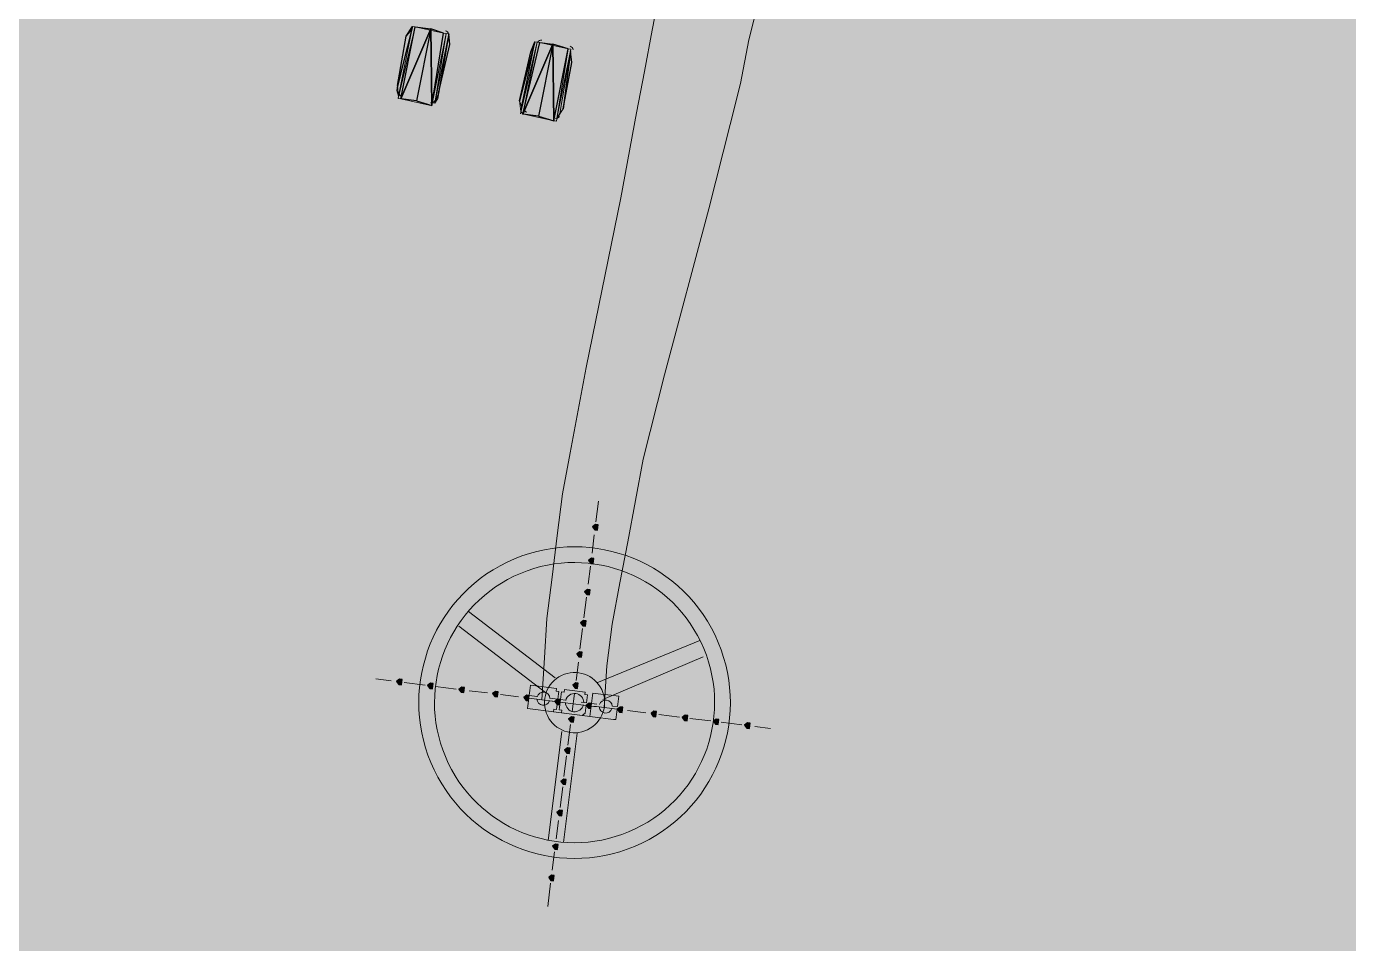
# Model space of a CAD drawing. Header units: metres. Extents: x -4 to 509425, y 7549 to 4732445.
# Drawn here: x 476048.956 to 476053.232, y 4719718.165 to 4719721.13 of the extents above; entities that cross this region are included whole.
import ezdxf

# ---------------------------------------------------------------- set-up
doc = ezdxf.new("R2010")
doc.units = ezdxf.units.M
doc.header["$LTSCALE"] = 0.01
doc.header["$MEASUREMENT"] = 0
doc.layers.get('0').update_dxf_attribs({"lineweight": 0})
doc.layers.add('_SUBESTACIÓN', color=1, linetype='Continuous')
doc.layers.add('SUBESTACION LA VID', color=253, linetype='Continuous')

# ---------------------------------------------------------------- blocks, each defined once
blk = doc.blocks.new('A$Cfff6051d')
at = {"layer": 'SUBESTACION LA VID', "transparency": 33554687}
h = blk.add_hatch(color=256, dxfattribs=at)
h.dxf.hatch_style = 2
h.paths.add_polyline_path([(476050.8038, 4719719.5106), (476050.8049, 4719719.519), (476050.7965, 4719719.5201), (476050.787, 4719719.5127), (476050.7944, 4719719.5033), (476050.8028, 4719719.5022)])
h = blk.add_hatch(color=256, dxfattribs=at)
h.dxf.hatch_style = 2
h.paths.add_polyline_path([(476050.7901, 4719719.4014), (476050.7912, 4719719.4098), (476050.7828, 4719719.4109), (476050.7733, 4719719.4035), (476050.7807, 4719719.3941), (476050.7891, 4719719.393)])
h = blk.add_hatch(color=256, dxfattribs=at)
h.dxf.hatch_style = 2
h.paths.add_polyline_path([(476050.7775, 4719719.3006), (476050.7785, 4719719.309), (476050.7701, 4719719.3101), (476050.7607, 4719719.3027), (476050.768, 4719719.2933), (476050.7764, 4719719.2922)])
h = blk.add_hatch(color=256, dxfattribs=at)
h.dxf.hatch_style = 2
h.paths.add_polyline_path([(476050.7649, 4719719.1998), (476050.7659, 4719719.2082), (476050.7575, 4719719.2093), (476050.748, 4719719.2019), (476050.7554, 4719719.1925), (476050.7638, 4719719.1914)])
h = blk.add_hatch(color=256, dxfattribs=at)
h.dxf.hatch_style = 2
h.paths.add_polyline_path([(476050.7522, 4719719.099), (476050.7533, 4719719.1074), (476050.7449, 4719719.1085), (476050.7354, 4719719.1011), (476050.7428, 4719719.0917), (476050.7512, 4719719.0906)])
h = blk.add_hatch(color=256, dxfattribs=at)
h.dxf.hatch_style = 2
h.paths.add_polyline_path([(476050.1694, 4719719.01), (476050.1704, 4719719.0184), (476050.162, 4719719.0194), (476050.1526, 4719719.0121), (476050.1599, 4719719.0026), (476050.1683, 4719719.0016)])
h = blk.add_hatch(color=256, dxfattribs=at)
h.dxf.hatch_style = 2
h.paths.add_polyline_path([(476050.2702, 4719718.9973), (476050.2712, 4719719.0057), (476050.2628, 4719719.0068), (476050.2534, 4719718.9994), (476050.2607, 4719718.99), (476050.2691, 4719718.9889)])
h = blk.add_hatch(color=256, dxfattribs=at)
h.dxf.hatch_style = 2
h.paths.add_polyline_path([(476050.371, 4719718.9847), (476050.372, 4719718.9931), (476050.3636, 4719718.9942), (476050.3542, 4719718.9868), (476050.3615, 4719718.9774), (476050.3699, 4719718.9763)])
h = blk.add_hatch(color=256, dxfattribs=at)
h.dxf.hatch_style = 2
h.paths.add_polyline_path([(476050.4802, 4719718.971), (476050.4812, 4719718.9794), (476050.4728, 4719718.9805), (476050.4634, 4719718.9731), (476050.4707, 4719718.9637), (476050.4791, 4719718.9626)])
h = blk.add_hatch(color=256, dxfattribs=at)
h.dxf.hatch_style = 2
h.paths.add_polyline_path([(476050.7396, 4719718.9982), (476050.7406, 4719719.0066), (476050.7322, 4719719.0077), (476050.7228, 4719719.0003), (476050.7301, 4719718.9909), (476050.7385, 4719718.9898)])
h = blk.add_hatch(color=256, dxfattribs=at)
h.dxf.hatch_style = 2
h.paths.add_polyline_path([(476050.581, 4719718.9584), (476050.5821, 4719718.9668), (476050.5737, 4719718.9678), (476050.5642, 4719718.9605), (476050.5715, 4719718.951), (476050.5799, 4719718.95)])
h = blk.add_hatch(color=256, dxfattribs=at)
h.dxf.hatch_style = 2
h.paths.add_polyline_path([(476050.6818, 4719718.9457), (476050.6829, 4719718.9541), (476050.6745, 4719718.9552), (476050.665, 4719718.9478), (476050.6723, 4719718.9384), (476050.6807, 4719718.9373)])
h = blk.add_hatch(color=256, dxfattribs=at)
h.dxf.hatch_style = 2
h.paths.add_polyline_path([(476050.7826, 4719718.9331), (476050.7837, 4719718.9415), (476050.7753, 4719718.9425), (476050.7658, 4719718.9352), (476050.7732, 4719718.9257), (476050.7816, 4719718.9247)])
h = blk.add_hatch(color=256, dxfattribs=at)
h.dxf.hatch_style = 2
h.paths.add_polyline_path([(476050.8834, 4719718.9205), (476050.8845, 4719718.9289), (476050.8761, 4719718.9299), (476050.8666, 4719718.9226), (476050.874, 4719718.9131), (476050.8824, 4719718.9121)])
h = blk.add_hatch(color=256, dxfattribs=at)
h.dxf.hatch_style = 2
h.paths.add_polyline_path([(476050.7259, 4719718.889), (476050.7269, 4719718.8974), (476050.7185, 4719718.8985), (476050.7091, 4719718.8911), (476050.7164, 4719718.8817), (476050.7248, 4719718.8806)])
h = blk.add_hatch(color=256, dxfattribs=at)
h.dxf.hatch_style = 2
h.paths.add_polyline_path([(476050.9926, 4719718.9068), (476050.9937, 4719718.9152), (476050.9853, 4719718.9162), (476050.9758, 4719718.9089), (476050.9832, 4719718.8994), (476050.9916, 4719718.8984)])
h = blk.add_hatch(color=256, dxfattribs=at)
h.dxf.hatch_style = 2
h.paths.add_polyline_path([(476051.0934, 4719718.8941), (476051.0945, 4719718.9025), (476051.0861, 4719718.9036), (476051.0766, 4719718.8962), (476051.084, 4719718.8868), (476051.0924, 4719718.8857)])
h = blk.add_hatch(color=256, dxfattribs=at)
h.dxf.hatch_style = 2
h.paths.add_polyline_path([(476051.1942, 4719718.8815), (476051.1953, 4719718.8899), (476051.1869, 4719718.8909), (476051.1774, 4719718.8836), (476051.1848, 4719718.8741), (476051.1932, 4719718.8731)])
h = blk.add_hatch(color=256, dxfattribs=at)
h.dxf.hatch_style = 2
h.paths.add_polyline_path([(476051.295, 4719718.8689), (476051.2961, 4719718.8773), (476051.2877, 4719718.8783), (476051.2782, 4719718.871), (476051.2856, 4719718.8615), (476051.294, 4719718.8605)])
h = blk.add_hatch(color=256, dxfattribs=at)
h.dxf.hatch_style = 2
h.paths.add_polyline_path([(476050.7133, 4719718.7882), (476050.7143, 4719718.7966), (476050.7059, 4719718.7977), (476050.6964, 4719718.7903), (476050.7038, 4719718.7809), (476050.7122, 4719718.7798)])
h = blk.add_hatch(color=256, dxfattribs=at)
h.dxf.hatch_style = 2
h.paths.add_polyline_path([(476050.7006, 4719718.6874), (476050.7017, 4719718.6958), (476050.6933, 4719718.6969), (476050.6838, 4719718.6895), (476050.6912, 4719718.6801), (476050.6996, 4719718.679)])
h = blk.add_hatch(color=256, dxfattribs=at)
h.dxf.hatch_style = 2
h.paths.add_polyline_path([(476050.688, 4719718.5866), (476050.689, 4719718.595), (476050.6806, 4719718.5961), (476050.6712, 4719718.5887), (476050.6785, 4719718.5793), (476050.6869, 4719718.5782)])
h = blk.add_hatch(color=256, dxfattribs=at)
h.dxf.hatch_style = 2
h.paths.add_polyline_path([(476050.6743, 4719718.4774), (476050.6753, 4719718.4858), (476050.6669, 4719718.4868), (476050.6575, 4719718.4795), (476050.6648, 4719718.47), (476050.6732, 4719718.469)])
h = blk.add_hatch(color=256, dxfattribs=at)
h.dxf.hatch_style = 2
h.paths.add_polyline_path([(476050.6617, 4719718.3766), (476050.6627, 4719718.385), (476050.6543, 4719718.386), (476050.6448, 4719718.3787), (476050.6522, 4719718.3692), (476050.6606, 4719718.3682)])
at = {"layer": 'SUBESTACION LA VID', "lineweight": 0}
for p, q in [((476050.2636, 4719721.1227), (476050.1669, 4719720.8959)), ((476050.2048, 4719721.1301), (476050.1838, 4719721.0986)), ((476050.2636, 4719721.1227), (476050.2667, 4719720.8749)), ((476050.3214, 4719721.107), (476050.3255, 4719721.0723)), ((476050.6584, 4719721.0732), (476050.5617, 4719720.8464)), ((476050.5996, 4719721.0806), (476050.587, 4719721.048)), ((476050.6584, 4719721.0732), (476050.6615, 4719720.8254)), ((476050.7151, 4719721.0491), (476050.7193, 4719721.0144))]:
    blk.add_line(p, q, dxfattribs=at)
at = {"layer": 'SUBESTACION LA VID', "lineweight": 15}
for p, q in [((476050.2132, 4719721.129), (476050.3046, 4719721.1091)), ((476050.2173, 4719720.8896), (476050.2636, 4719721.1227)), ((476050.6121, 4719720.8401), (476050.6584, 4719721.0732)), ((476050.6164, 4719721.0785), (476050.7078, 4719721.0585)), ((476050.2583, 4719720.876), (476050.1669, 4719720.8959)), ((476050.6615, 4719720.8254), (476050.5701, 4719720.8454)), ((476050.7975, 4719719.5285), (476050.806, 4719719.5957)), ((476050.7849, 4719719.4277), (476050.7923, 4719719.4865)), ((476050.7723, 4719719.3269), (476050.7796, 4719719.3857)), ((476050.7586, 4719719.2177), (476050.767, 4719719.2849)), ((476050.3858, 4719719.2388), (476050.6661, 4719719.0245)), ((476050.6346, 4719718.9773), (476050.3543, 4719719.1916)), ((476050.7459, 4719719.1169), (476050.7544, 4719719.1841)), ((476050.8005, 4719719.0076), (476051.1334, 4719719.1451)), ((476050.7333, 4719719.0161), (476050.7407, 4719719.0749)), ((476051.1439, 4719719.0926), (476050.8194, 4719718.9541)), ((476050.0854, 4719719.0205), (476050.1358, 4719719.0142)), ((476050.1778, 4719719.0089), (476050.245, 4719719.0005)), ((476050.2786, 4719718.9963), (476050.3458, 4719718.9879)), ((476050.3878, 4719718.9826), (476050.4466, 4719718.9752)), ((476050.7207, 4719718.9153), (476050.728, 4719718.9741)), ((476050.4886, 4719718.97), (476050.5474, 4719718.9626)), ((476050.5894, 4719718.9573), (476050.6566, 4719718.9489)), ((476050.5978, 4719718.9563), (476050.6062, 4719718.9552)), ((476050.5989, 4719718.9647), (476050.6073, 4719718.9636)), ((476050.6734, 4719718.9468), (476050.6818, 4719718.9457)), ((476050.6902, 4719718.9447), (476050.7574, 4719718.9363)), ((476050.7826, 4719718.9331), (476050.7658, 4719718.9352)), ((476050.791, 4719718.932), (476050.7994, 4719718.931)), ((476050.7921, 4719718.9404), (476050.8005, 4719718.9394)), ((476050.7994, 4719718.931), (476050.8582, 4719718.9236)), ((476050.6356, 4719718.9174), (476050.7028, 4719718.909)), ((476050.7364, 4719718.9048), (476050.8036, 4719718.8963)), ((476050.9002, 4719718.9184), (476050.959, 4719718.911)), ((476051.001, 4719718.9057), (476051.0682, 4719718.8973)), ((476051.1018, 4719718.8931), (476051.169, 4719718.8847)), ((476050.6428, 4719718.4984), (476050.687, 4719718.8512)), ((476050.7374, 4719718.8449), (476050.6932, 4719718.4921)), ((476050.707, 4719718.8061), (476050.7154, 4719718.8733)), ((476051.2026, 4719718.8804), (476051.2698, 4719718.872)), ((476051.3118, 4719718.8667), (476051.3622, 4719718.8604)), ((476050.6943, 4719718.7053), (476050.7027, 4719718.7725)), ((476050.6817, 4719718.6045), (476050.6901, 4719718.6717)), ((476050.669, 4719718.5037), (476050.6764, 4719718.5625)), ((476050.6564, 4719718.4028), (476050.6638, 4719718.4616)), ((476050.6417, 4719718.2852), (476050.6511, 4719718.3608))]:
    blk.add_line(p, q, dxfattribs=at)
for points in [[(476050.623, 4719718.9531), (476050.6315, 4719719.0886), (476050.6388, 4719719.2156), (476050.6557, 4719719.35), (476050.6726, 4719719.4844), (476050.6894, 4719719.6188), (476050.7147, 4719719.7522), (476050.7662, 4719720.0273), (476050.8777, 4719720.5765), (476050.9293, 4719720.8516), (476050.9545, 4719720.9849), (476050.9798, 4719721.1183), (476051.005, 4719721.2516)], [(476050.8246, 4719718.9278), (476050.8331, 4719719.0633), (476050.8499, 4719719.1977), (476050.8752, 4719719.331), (476050.9004, 4719719.4644), (476050.9257, 4719719.5978), (476050.9509, 4719719.7311), (476051.0193, 4719720.0041), (476051.1633, 4719720.5406), (476051.2317, 4719720.8136), (476051.2653, 4719720.9459), (476051.2916, 4719721.0877), (476051.3253, 4719721.22)], [(476050.2173, 4719720.8896), (476050.1669, 4719720.8959), (476050.1585, 4719720.897), (476050.1596, 4719720.9054), (476050.1533, 4719720.9232), (476050.1554, 4719720.94), (476050.1838, 4719721.0986), (476050.2038, 4719721.1217), (476050.2048, 4719721.1301), (476050.2132, 4719721.129), (476050.2636, 4719721.1227), (476050.2173, 4719720.8896)], [(476050.1596, 4719720.9054), (476050.1554, 4719720.94), (476050.1838, 4719721.0986), (476050.2038, 4719721.1217)], [(476050.2173, 4719720.8896), (476050.2583, 4719720.876), (476050.2667, 4719720.8749), (476050.2677, 4719720.8833), (476050.2761, 4719720.8822), (476050.2866, 4719720.898), (476050.2887, 4719720.9148), (476050.3255, 4719721.0723), (476050.3203, 4719721.0985), (476050.3214, 4719721.107), (476050.313, 4719721.108), (476050.3046, 4719721.1091), (476050.2636, 4719721.1227), (476050.2173, 4719720.8896)], [(476050.3203, 4719721.0985), (476050.3255, 4719721.0723), (476050.2887, 4719720.9148), (476050.2761, 4719720.8822)], [(476050.6121, 4719720.8401), (476050.5701, 4719720.8454), (476050.5617, 4719720.8464), (476050.5544, 4719720.8559), (476050.5565, 4719720.8727), (476050.5502, 4719720.8905), (476050.587, 4719721.048), (476050.5986, 4719721.0722), (476050.5996, 4719721.0806), (476050.608, 4719721.0795), (476050.6164, 4719721.0785), (476050.6584, 4719721.0732), (476050.6121, 4719720.8401)], [(476050.5544, 4719720.8559), (476050.5502, 4719720.8905), (476050.587, 4719721.048), (476050.5986, 4719721.0722)], [(476050.6121, 4719720.8401), (476050.6615, 4719720.8254), (476050.6699, 4719720.8243), (476050.6709, 4719720.8327), (476050.6814, 4719720.8485), (476050.692, 4719720.8642), (476050.7193, 4719721.0144), (476050.7151, 4719721.0491), (476050.7162, 4719721.0575), (476050.7078, 4719721.0585), (476050.6584, 4719721.0732), (476050.6121, 4719720.8401)], [(476050.7151, 4719721.0491), (476050.7193, 4719721.0144), (476050.692, 4719720.8642), (476050.6709, 4719720.8327)], [(476050.6493, 4719718.9583), (476050.6745, 4719718.9552), (476050.6755, 4719718.9636), (476050.6766, 4719718.972), (476050.6776, 4719718.9804), (476050.6692, 4719718.9814), (476050.6703, 4719718.9898), (476050.6619, 4719718.9909), (476050.6535, 4719718.9919), (476050.6451, 4719718.993), (476050.6115, 4719718.9972), (476050.6031, 4719718.9983), (476050.5947, 4719718.9993), (476050.5863, 4719719.0004), (476050.5852, 4719718.992), (476050.5842, 4719718.9836), (476050.5831, 4719718.9752), (476050.5821, 4719718.9668), (476050.5989, 4719718.9647)], [(476050.7291, 4719718.9825), (476050.7123, 4719718.9846), (476050.7039, 4719718.9856), (476050.6955, 4719718.9867), (476050.6944, 4719718.9783), (476050.686, 4719718.9793), (476050.685, 4719718.9709), (476050.6839, 4719718.9625), (476050.6829, 4719718.9541), (476050.6997, 4719718.952)], [(476050.7291, 4719718.9825), (476050.7459, 4719718.9804), (476050.7543, 4719718.9793), (476050.7627, 4719718.9783), (476050.7616, 4719718.9699), (476050.77, 4719718.9688), (476050.769, 4719718.9604), (476050.7679, 4719718.952), (476050.7669, 4719718.9436), (476050.7501, 4719718.9457)], [(476050.8509, 4719718.9331), (476050.8677, 4719718.931), (476050.8687, 4719718.9394), (476050.8698, 4719718.9478), (476050.8708, 4719718.9562), (476050.8719, 4719718.9646), (476050.8635, 4719718.9656), (476050.8551, 4719718.9667), (476050.8467, 4719718.9677), (476050.8131, 4719718.9719), (476050.8047, 4719718.973), (476050.7963, 4719718.974), (476050.7879, 4719718.9751), (476050.7868, 4719718.9667), (476050.7858, 4719718.9583), (476050.7847, 4719718.9499), (476050.7837, 4719718.9415), (476050.8005, 4719718.9394)], [(476050.6482, 4719718.9499), (476050.6734, 4719718.9468), (476050.6723, 4719718.9384), (476050.6713, 4719718.93), (476050.6702, 4719718.9216), (476050.6618, 4719718.9226), (476050.6608, 4719718.9142), (476050.6524, 4719718.9153), (476050.644, 4719718.9163), (476050.6356, 4719718.9174), (476050.602, 4719718.9216), (476050.5936, 4719718.9227), (476050.5852, 4719718.9237), (476050.5768, 4719718.9248), (476050.5778, 4719718.9332), (476050.5789, 4719718.9416), (476050.5799, 4719718.95), (476050.581, 4719718.9584), (476050.5978, 4719718.9563)], [(476050.7196, 4719718.9069), (476050.7028, 4719718.909), (476050.6944, 4719718.91), (476050.686, 4719718.9111), (476050.687, 4719718.9195), (476050.6786, 4719718.9205), (476050.6797, 4719718.9289), (476050.6807, 4719718.9373), (476050.6818, 4719718.9457), (476050.6986, 4719718.9436)], [(476050.7196, 4719718.9069), (476050.7364, 4719718.9048), (476050.7448, 4719718.9037), (476050.7532, 4719718.9027), (476050.7627, 4719718.91), (476050.7637, 4719718.9184), (476050.7648, 4719718.9268), (476050.7658, 4719718.9352), (476050.749, 4719718.9373)], [(476050.8498, 4719718.9247), (476050.8666, 4719718.9226), (476050.8656, 4719718.9142), (476050.8645, 4719718.9058), (476050.8635, 4719718.8974), (476050.8624, 4719718.889), (476050.854, 4719718.89), (476050.8456, 4719718.8911), (476050.8372, 4719718.8921), (476050.8036, 4719718.8963), (476050.7952, 4719718.8974), (476050.7868, 4719718.8984), (476050.7784, 4719718.8995), (476050.7795, 4719718.9079), (476050.7805, 4719718.9163), (476050.7816, 4719718.9247), (476050.7826, 4719718.9331), (476050.7994, 4719718.931)]]:
    blk.add_lwpolyline(points, dxfattribs=at)
at = {"layer": 'SUBESTACION LA VID', "lineweight": 0}
for points in [[(476050.2048, 4719721.1301), (476050.1596, 4719720.9054), (476050.2048, 4719721.1301), (476050.1596, 4719720.9054), (476050.2048, 4719721.1301), (476050.1596, 4719720.9054), (476050.2048, 4719721.1301), (476050.1533, 4719720.9232), (476050.2048, 4719721.1301), (476050.1554, 4719720.94)], [(476050.1669, 4719720.8959), (476050.2132, 4719721.129), (476050.1585, 4719720.897), (476050.2132, 4719721.129), (476050.1585, 4719720.897), (476050.2132, 4719721.129), (476050.1585, 4719720.897), (476050.2132, 4719721.129), (476050.1596, 4719720.9054), (476050.2132, 4719721.129)], [(476050.3046, 4719721.1091), (476050.2667, 4719720.8749), (476050.3046, 4719721.1091)], [(476050.313, 4719721.108), (476050.2667, 4719720.8749), (476050.313, 4719721.108), (476050.2667, 4719720.8749), (476050.313, 4719721.108), (476050.2667, 4719720.8749)], [(476050.2677, 4719720.8833), (476050.313, 4719721.108), (476050.2761, 4719720.8822), (476050.313, 4719721.108), (476050.2761, 4719720.8822), (476050.313, 4719721.108), (476050.2761, 4719720.8822), (476050.313, 4719721.108)], [(476050.2761, 4719720.8822), (476050.3214, 4719721.107), (476050.2866, 4719720.898), (476050.3214, 4719721.107), (476050.2887, 4719720.9148)], [(476050.5996, 4719721.0806), (476050.5544, 4719720.8559), (476050.5996, 4719721.0806), (476050.5565, 4719720.8727), (476050.5996, 4719721.0806), (476050.5502, 4719720.8905)], [(476050.608, 4719721.0795), (476050.5617, 4719720.8464), (476050.608, 4719721.0795), (476050.5617, 4719720.8464), (476050.608, 4719721.0795), (476050.5533, 4719720.8475)], [(476050.608, 4719721.0795), (476050.5544, 4719720.8559), (476050.608, 4719721.0795), (476050.5544, 4719720.8559), (476050.608, 4719721.0795), (476050.5544, 4719720.8559), (476050.608, 4719721.0795)], [(476050.6164, 4719721.0785), (476050.5617, 4719720.8464), (476050.6164, 4719721.0785)], [(476050.7078, 4719721.0585), (476050.6615, 4719720.8254), (476050.7078, 4719721.0585), (476050.6615, 4719720.8254)], [(476050.7078, 4719721.0585), (476050.6699, 4719720.8243), (476050.7078, 4719721.0585), (476050.6699, 4719720.8243), (476050.7078, 4719721.0585), (476050.6709, 4719720.8327), (476050.7078, 4719721.0585)], [(476050.7162, 4719721.0575), (476050.6709, 4719720.8327), (476050.7162, 4719721.0575), (476050.6709, 4719720.8327), (476050.7162, 4719721.0575), (476050.6709, 4719720.8327), (476050.7162, 4719721.0575), (476050.6814, 4719720.8485), (476050.7162, 4719721.0575), (476050.692, 4719720.8642)], [(476050.2173, 4719720.8896), (476050.1669, 4719720.8959), (476050.2173, 4719720.8896)], [(476050.2583, 4719720.876), (476050.2173, 4719720.8896), (476050.2667, 4719720.8749)], [(476050.5701, 4719720.8454), (476050.6121, 4719720.8401), (476050.5617, 4719720.8464)], [(476050.6121, 4719720.8401), (476050.6615, 4719720.8254), (476050.6121, 4719720.8401)]]:
    blk.add_lwpolyline(points, dxfattribs=at)
at = {"layer": 'SUBESTACION LA VID'}
for points in [[(476050.1838, 4719721.0986), (476050.2048, 4719721.1301), (476050.1554, 4719720.94)], [(476050.2636, 4719721.1227), (476050.1669, 4719720.8959), (476050.2132, 4719721.129)], [(476050.2173, 4719720.8896), (476050.1669, 4719720.8959), (476050.2636, 4719721.1227)], [(476050.2173, 4719720.8896), (476050.2667, 4719720.8749), (476050.2636, 4719721.1227)], [(476050.2636, 4719721.1227), (476050.2667, 4719720.8749), (476050.3046, 4719721.1091)], [(476050.3255, 4719721.0723), (476050.3214, 4719721.107), (476050.2887, 4719720.9148)], [(476050.587, 4719721.048), (476050.5996, 4719721.0806), (476050.5502, 4719720.8905)], [(476050.6584, 4719721.0732), (476050.5617, 4719720.8464), (476050.6164, 4719721.0785)], [(476050.6121, 4719720.8401), (476050.5617, 4719720.8464), (476050.6584, 4719721.0732)], [(476050.6121, 4719720.8401), (476050.6615, 4719720.8254), (476050.6584, 4719721.0732)], [(476050.6584, 4719721.0732), (476050.6615, 4719720.8254), (476050.7078, 4719721.0585)], [(476050.7193, 4719721.0144), (476050.7151, 4719721.0491), (476050.692, 4719720.8642)], [(476050.8038, 4719719.5106), (476050.8049, 4719719.519), (476050.7965, 4719719.5201), (476050.787, 4719719.5127), (476050.7944, 4719719.5033), (476050.8028, 4719719.5022)], [(476050.7901, 4719719.4014), (476050.7912, 4719719.4098), (476050.7828, 4719719.4109), (476050.7733, 4719719.4035), (476050.7807, 4719719.3941), (476050.7891, 4719719.393)], [(476050.7775, 4719719.3006), (476050.7785, 4719719.309), (476050.7701, 4719719.3101), (476050.7607, 4719719.3027), (476050.768, 4719719.2933), (476050.7764, 4719719.2922)], [(476050.7649, 4719719.1998), (476050.7659, 4719719.2082), (476050.7575, 4719719.2093), (476050.748, 4719719.2019), (476050.7554, 4719719.1925), (476050.7638, 4719719.1914)], [(476050.7522, 4719719.099), (476050.7533, 4719719.1074), (476050.7449, 4719719.1085), (476050.7354, 4719719.1011), (476050.7428, 4719719.0917), (476050.7512, 4719719.0906)], [(476050.1694, 4719719.01), (476050.1704, 4719719.0184), (476050.162, 4719719.0194), (476050.1526, 4719719.0121), (476050.1599, 4719719.0026), (476050.1683, 4719719.0016)], [(476050.2702, 4719718.9973), (476050.2712, 4719719.0057), (476050.2628, 4719719.0068), (476050.2534, 4719718.9994), (476050.2607, 4719718.99), (476050.2691, 4719718.9889)], [(476050.371, 4719718.9847), (476050.372, 4719718.9931), (476050.3636, 4719718.9942), (476050.3542, 4719718.9868), (476050.3615, 4719718.9774), (476050.3699, 4719718.9763)], [(476050.4802, 4719718.971), (476050.4812, 4719718.9794), (476050.4728, 4719718.9805), (476050.4634, 4719718.9731), (476050.4707, 4719718.9637), (476050.4791, 4719718.9626)], [(476050.7396, 4719718.9982), (476050.7406, 4719719.0066), (476050.7322, 4719719.0077), (476050.7228, 4719719.0003), (476050.7301, 4719718.9909), (476050.7385, 4719718.9898)], [(476050.581, 4719718.9584), (476050.5821, 4719718.9668), (476050.5737, 4719718.9678), (476050.5642, 4719718.9605), (476050.5715, 4719718.951), (476050.5799, 4719718.95)], [(476050.6818, 4719718.9457), (476050.6829, 4719718.9541), (476050.6745, 4719718.9552), (476050.665, 4719718.9478), (476050.6723, 4719718.9384), (476050.6807, 4719718.9373)], [(476050.7826, 4719718.9331), (476050.7837, 4719718.9415), (476050.7753, 4719718.9425), (476050.7658, 4719718.9352), (476050.7732, 4719718.9257), (476050.7816, 4719718.9247)], [(476050.8834, 4719718.9205), (476050.8845, 4719718.9289), (476050.8761, 4719718.9299), (476050.8666, 4719718.9226), (476050.874, 4719718.9131), (476050.8824, 4719718.9121)], [(476050.7259, 4719718.889), (476050.7269, 4719718.8974), (476050.7185, 4719718.8985), (476050.7091, 4719718.8911), (476050.7164, 4719718.8817), (476050.7248, 4719718.8806)], [(476050.9926, 4719718.9068), (476050.9937, 4719718.9152), (476050.9853, 4719718.9162), (476050.9758, 4719718.9089), (476050.9832, 4719718.8994), (476050.9916, 4719718.8984)], [(476051.0934, 4719718.8941), (476051.0945, 4719718.9025), (476051.0861, 4719718.9036), (476051.0766, 4719718.8962), (476051.084, 4719718.8868), (476051.0924, 4719718.8857)], [(476051.1942, 4719718.8815), (476051.1953, 4719718.8899), (476051.1869, 4719718.8909), (476051.1774, 4719718.8836), (476051.1848, 4719718.8741), (476051.1932, 4719718.8731)], [(476051.295, 4719718.8689), (476051.2961, 4719718.8773), (476051.2877, 4719718.8783), (476051.2782, 4719718.871), (476051.2856, 4719718.8615), (476051.294, 4719718.8605)], [(476050.7133, 4719718.7882), (476050.7143, 4719718.7966), (476050.7059, 4719718.7977), (476050.6964, 4719718.7903), (476050.7038, 4719718.7809), (476050.7122, 4719718.7798)], [(476050.7006, 4719718.6874), (476050.7017, 4719718.6958), (476050.6933, 4719718.6969), (476050.6838, 4719718.6895), (476050.6912, 4719718.6801), (476050.6996, 4719718.679)], [(476050.688, 4719718.5866), (476050.689, 4719718.595), (476050.6806, 4719718.5961), (476050.6712, 4719718.5887), (476050.6785, 4719718.5793), (476050.6869, 4719718.5782)], [(476050.6743, 4719718.4774), (476050.6753, 4719718.4858), (476050.6669, 4719718.4868), (476050.6575, 4719718.4795), (476050.6648, 4719718.47), (476050.6732, 4719718.469)], [(476050.6617, 4719718.3766), (476050.6627, 4719718.385), (476050.6543, 4719718.386), (476050.6448, 4719718.3787), (476050.6522, 4719718.3692), (476050.6606, 4719718.3682)]]:
    blk.add_lwpolyline(points, close=True, dxfattribs=at)
at = {"layer": 'SUBESTACION LA VID', "lineweight": 0}
for points in [[(476050.1838, 4719721.0986), (476050.2048, 4719721.1301), (476050.1554, 4719720.94)], [(476050.2636, 4719721.1227), (476050.1669, 4719720.8959), (476050.2132, 4719721.129)], [(476050.2173, 4719720.8896), (476050.1669, 4719720.8959), (476050.2636, 4719721.1227)], [(476050.2173, 4719720.8896), (476050.2667, 4719720.8749), (476050.2636, 4719721.1227)], [(476050.2636, 4719721.1227), (476050.2667, 4719720.8749), (476050.3046, 4719721.1091)], [(476050.3255, 4719721.0723), (476050.3214, 4719721.107), (476050.2887, 4719720.9148)], [(476050.587, 4719721.048), (476050.5996, 4719721.0806), (476050.5502, 4719720.8905)], [(476050.6584, 4719721.0732), (476050.5617, 4719720.8464), (476050.6164, 4719721.0785)], [(476050.6121, 4719720.8401), (476050.5617, 4719720.8464), (476050.6584, 4719721.0732)], [(476050.6121, 4719720.8401), (476050.6615, 4719720.8254), (476050.6584, 4719721.0732)], [(476050.6584, 4719721.0732), (476050.6615, 4719720.8254), (476050.7078, 4719721.0585)], [(476050.7193, 4719721.0144), (476050.7151, 4719721.0491), (476050.692, 4719720.8642)], [(476050.8038, 4719719.5106), (476050.8049, 4719719.519), (476050.7965, 4719719.5201), (476050.787, 4719719.5127), (476050.7944, 4719719.5033), (476050.8028, 4719719.5022)], [(476050.7901, 4719719.4014), (476050.7912, 4719719.4098), (476050.7828, 4719719.4109), (476050.7733, 4719719.4035), (476050.7807, 4719719.3941), (476050.7891, 4719719.393)], [(476050.7775, 4719719.3006), (476050.7785, 4719719.309), (476050.7701, 4719719.3101), (476050.7607, 4719719.3027), (476050.768, 4719719.2933), (476050.7764, 4719719.2922)], [(476050.7649, 4719719.1998), (476050.7659, 4719719.2082), (476050.7575, 4719719.2093), (476050.748, 4719719.2019), (476050.7554, 4719719.1925), (476050.7638, 4719719.1914)], [(476050.7522, 4719719.099), (476050.7533, 4719719.1074), (476050.7449, 4719719.1085), (476050.7354, 4719719.1011), (476050.7428, 4719719.0917), (476050.7512, 4719719.0906)], [(476050.1694, 4719719.01), (476050.1704, 4719719.0184), (476050.162, 4719719.0194), (476050.1526, 4719719.0121), (476050.1599, 4719719.0026), (476050.1683, 4719719.0016)], [(476050.2702, 4719718.9973), (476050.2712, 4719719.0057), (476050.2628, 4719719.0068), (476050.2534, 4719718.9994), (476050.2607, 4719718.99), (476050.2691, 4719718.9889)], [(476050.371, 4719718.9847), (476050.372, 4719718.9931), (476050.3636, 4719718.9942), (476050.3542, 4719718.9868), (476050.3615, 4719718.9774), (476050.3699, 4719718.9763)], [(476050.4802, 4719718.971), (476050.4812, 4719718.9794), (476050.4728, 4719718.9805), (476050.4634, 4719718.9731), (476050.4707, 4719718.9637), (476050.4791, 4719718.9626)], [(476050.7396, 4719718.9982), (476050.7406, 4719719.0066), (476050.7322, 4719719.0077), (476050.7228, 4719719.0003), (476050.7301, 4719718.9909), (476050.7385, 4719718.9898)], [(476050.581, 4719718.9584), (476050.5821, 4719718.9668), (476050.5737, 4719718.9678), (476050.5642, 4719718.9605), (476050.5715, 4719718.951), (476050.5799, 4719718.95)], [(476050.6818, 4719718.9457), (476050.6829, 4719718.9541), (476050.6745, 4719718.9552), (476050.665, 4719718.9478), (476050.6723, 4719718.9384), (476050.6807, 4719718.9373)], [(476050.7826, 4719718.9331), (476050.7837, 4719718.9415), (476050.7753, 4719718.9425), (476050.7658, 4719718.9352), (476050.7732, 4719718.9257), (476050.7816, 4719718.9247)], [(476050.8834, 4719718.9205), (476050.8845, 4719718.9289), (476050.8761, 4719718.9299), (476050.8666, 4719718.9226), (476050.874, 4719718.9131), (476050.8824, 4719718.9121)], [(476050.7259, 4719718.889), (476050.7269, 4719718.8974), (476050.7185, 4719718.8985), (476050.7091, 4719718.8911), (476050.7164, 4719718.8817), (476050.7248, 4719718.8806)], [(476050.9926, 4719718.9068), (476050.9937, 4719718.9152), (476050.9853, 4719718.9162), (476050.9758, 4719718.9089), (476050.9832, 4719718.8994), (476050.9916, 4719718.8984)], [(476051.0934, 4719718.8941), (476051.0945, 4719718.9025), (476051.0861, 4719718.9036), (476051.0766, 4719718.8962), (476051.084, 4719718.8868), (476051.0924, 4719718.8857)], [(476051.1942, 4719718.8815), (476051.1953, 4719718.8899), (476051.1869, 4719718.8909), (476051.1774, 4719718.8836), (476051.1848, 4719718.8741), (476051.1932, 4719718.8731)], [(476051.295, 4719718.8689), (476051.2961, 4719718.8773), (476051.2877, 4719718.8783), (476051.2782, 4719718.871), (476051.2856, 4719718.8615), (476051.294, 4719718.8605)], [(476050.7133, 4719718.7882), (476050.7143, 4719718.7966), (476050.7059, 4719718.7977), (476050.6964, 4719718.7903), (476050.7038, 4719718.7809), (476050.7122, 4719718.7798)], [(476050.7006, 4719718.6874), (476050.7017, 4719718.6958), (476050.6933, 4719718.6969), (476050.6838, 4719718.6895), (476050.6912, 4719718.6801), (476050.6996, 4719718.679)], [(476050.688, 4719718.5866), (476050.689, 4719718.595), (476050.6806, 4719718.5961), (476050.6712, 4719718.5887), (476050.6785, 4719718.5793), (476050.6869, 4719718.5782)], [(476050.6743, 4719718.4774), (476050.6753, 4719718.4858), (476050.6669, 4719718.4868), (476050.6575, 4719718.4795), (476050.6648, 4719718.47), (476050.6732, 4719718.469)], [(476050.6617, 4719718.3766), (476050.6627, 4719718.385), (476050.6543, 4719718.386), (476050.6448, 4719718.3787), (476050.6522, 4719718.3692), (476050.6606, 4719718.3682)]]:
    blk.add_lwpolyline(points, close=True, dxfattribs=at)
at = {"layer": 'SUBESTACION LA VID', "lineweight": 15}
for points in [[(476050.3208, 4719721.106), (476050.3201, 4719721.1114), (476050.3161, 4719721.1157), (476050.3107, 4719721.1168)], [(476050.6226, 4719721.0862), (476050.6174, 4719721.0873), (476050.612, 4719721.0849), (476050.6092, 4719721.0803)], [(476050.724, 4719721.0554), (476050.7233, 4719721.0608), (476050.7193, 4719721.0652), (476050.714, 4719721.0662)], [(476050.1612, 4719720.9146), (476050.162, 4719720.9093), (476050.166, 4719720.905), (476050.1712, 4719720.904)], [(476050.2626, 4719720.884), (476050.2679, 4719720.8829), (476050.2733, 4719720.8853), (476050.2761, 4719720.89)], [(476050.5644, 4719720.864), (476050.5652, 4719720.8587), (476050.5692, 4719720.8545), (476050.5745, 4719720.8534)], [(476050.6658, 4719720.8334), (476050.6711, 4719720.8324), (476050.6765, 4719720.8348), (476050.6793, 4719720.8395)], [(476050.7322, 4719718.9735), (476050.7174, 4719718.9754), (476050.7034, 4719718.9659), (476050.6998, 4719718.9513)], [(476050.7582, 4719718.944), (476050.7582, 4719718.959), (476050.7471, 4719718.9717), (476050.7322, 4719718.9735)], [(476050.6989, 4719718.9443), (476050.6988, 4719718.9293), (476050.71, 4719718.9166), (476050.7248, 4719718.9147)], [(476050.7248, 4719718.9147), (476050.7397, 4719718.9129), (476050.7536, 4719718.9224), (476050.7573, 4719718.937)]]:
    blk.add_open_spline(points, degree=3, dxfattribs=at)
for points, knots in [([(476050.5108, 4719719.3984), (476050.2599, 4719719.2781), (476050.154, 4719718.9772), (476050.2743, 4719718.7264), (476050.3946, 4719718.4755), (476050.6955, 4719718.3696), (476050.9463, 4719718.4899), (476051.1972, 4719718.6102), (476051.303, 4719718.9111), (476051.1828, 4719719.1619), (476051.0625, 4719719.4128), (476050.7616, 4719719.5186), (476050.5108, 4719719.3984)], [0, 0, 0, 0, 1, 1, 1, 2, 2, 2, 3, 3, 3, 4, 4, 4, 4]), ([(476050.5326, 4719719.3525), (476050.3071, 4719719.2443), (476050.212, 4719718.9737), (476050.3202, 4719718.7482), (476050.4284, 4719718.5227), (476050.6989, 4719718.4276), (476050.9245, 4719718.5358), (476051.15, 4719718.644), (476051.2451, 4719718.9145), (476051.1369, 4719719.1401), (476051.0287, 4719719.3656), (476050.7581, 4719719.4607), (476050.5326, 4719719.3525)], [0, 0, 0, 0, 1, 1, 1, 2, 2, 2, 3, 3, 3, 4, 4, 4, 4]), ([(476050.6864, 4719719.0319), (476050.6379, 4719719.0087), (476050.6175, 4719718.9505), (476050.6408, 4719718.902), (476050.664, 4719718.8535), (476050.7222, 4719718.8331), (476050.7706, 4719718.8564), (476050.8191, 4719718.8796), (476050.8396, 4719718.9378), (476050.8163, 4719718.9863), (476050.7931, 4719719.0347), (476050.7349, 4719719.0552), (476050.6864, 4719719.0319)], [0, 0, 0, 0, 1, 1, 1, 2, 2, 2, 3, 3, 3, 4, 4, 4, 4]), ([(476050.6489, 4719718.9579), (476050.6483, 4719718.9681), (476050.6405, 4719718.9765), (476050.6304, 4719718.9778), (476050.6202, 4719718.9791), (476050.6106, 4719718.9729), (476050.6075, 4719718.9631)], [0, 0, 0, 0, 1, 1, 1, 2, 2, 2, 2]), ([(476050.6066, 4719718.9556), (476050.6072, 4719718.9454), (476050.6149, 4719718.9371), (476050.6251, 4719718.9358), (476050.6353, 4719718.9345), (476050.6449, 4719718.9407), (476050.6479, 4719718.9505)], [0, 0, 0, 0, 1, 1, 1, 2, 2, 2, 2]), ([(476050.8082, 4719718.9304), (476050.8088, 4719718.9201), (476050.8165, 4719718.9118), (476050.8267, 4719718.9105), (476050.8369, 4719718.9092), (476050.8465, 4719718.9154), (476050.8495, 4719718.9252)], [0, 0, 0, 0, 1, 1, 1, 2, 2, 2, 2]), ([(476050.8505, 4719718.9326), (476050.8499, 4719718.9429), (476050.8421, 4719718.9512), (476050.832, 4719718.9525), (476050.8218, 4719718.9538), (476050.8122, 4719718.9476), (476050.8091, 4719718.9378)], [0, 0, 0, 0, 1, 1, 1, 2, 2, 2, 2])]:
    blk.add_open_spline(points, degree=3, knots=knots, dxfattribs=at)

msp = doc.modelspace()

# ---------------------------------------------------------------- hatches: boundary and pattern name
at = {"layer": '_SUBESTACIÓN', "transparency": 33554559}
h = msp.add_hatch(color=1, dxfattribs=at)
h.dxf.hatch_style = 1
h.paths.add_polyline_path([(475968.6399, 4719805.825), (476089.9386, 4719790.615), (476078.1686, 4719696.74), (475956.8686, 4719711.9502)])

# ---------------------------------------------------------------- block references
at = {"linetype": 'Continuous'}
msp.add_blockref('A$Cfff6051d', (0, 0), dxfattribs=at)

doc.saveas('drawing.dxf')
